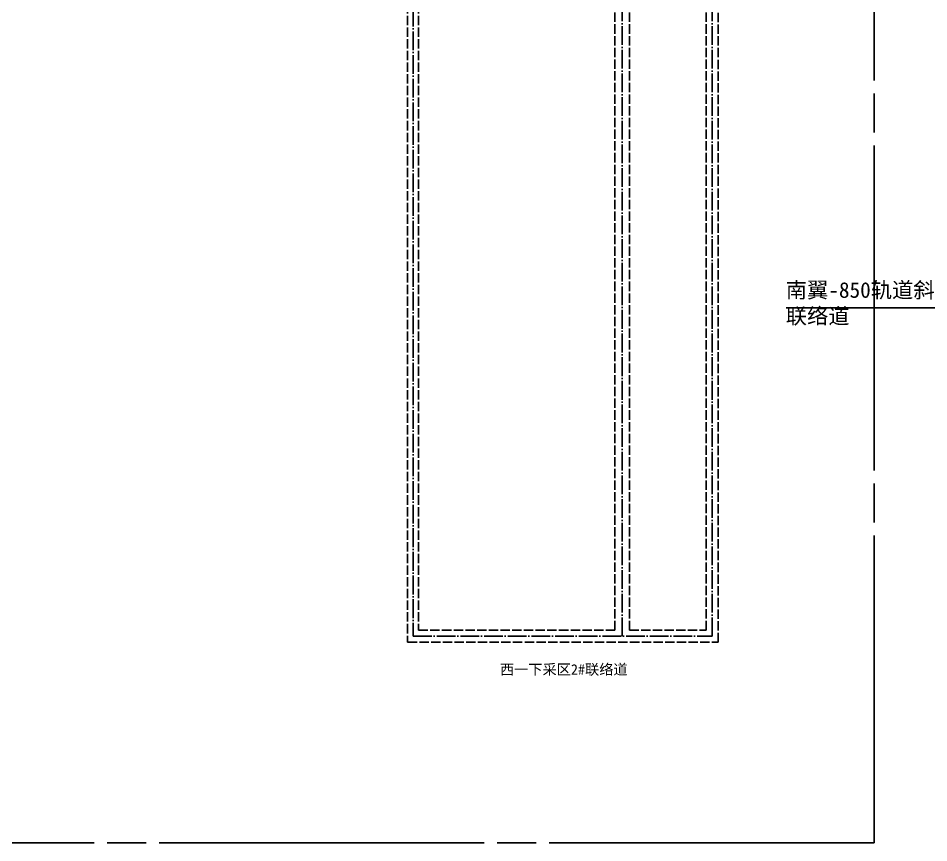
# Model space of a CAD drawing. Header units: millimetres. Extents: x 41513366 to 41522434, y 4590966 to 4600634.
# Drawn here: x 41518274.6 to 41518624.8, y 4593923 to 4594240.2 of the extents above; entities that cross this region are included whole.
import ezdxf

# ---------------------------------------------------------------- set-up
doc = ezdxf.new("R2010")
doc.units = ezdxf.units.MM
for name, pattern in [('ACAD_ISO02W100', [15, 12, -3]), ('ACAD_ISO04W100', [30, 24, -3, 0, -3]), ('新采区边界(5K)', [150, 125, -5, 15, -5])]:
    doc.linetypes.add(name, pattern=pattern)
for name, color, linetype, lineweight in [('12-2采区边界线', 7, 'Continuous', 18), ('图纸改动标记', 2, 'Continuous', 18), ('岩巷', 30, 'Continuous', 18), ('岩巷巷道名称', 30, 'Continuous', 18), ('设计', 4, 'Continuous', 18)]:
    doc.layers.add(name, color=color, linetype=linetype, lineweight=lineweight)
doc.styles.add('正等线体', font='simhei.ttf')

msp = doc.modelspace()

# ---------------------------------------------------------------- linework, layer by layer
at = {"layer": '12-2采区边界线', "linetype": '新采区边界(5K)', "lineweight": -3}
msp.add_lwpolyline([(41518603.8397, 4595091.2016), (41518603.8397, 4593922.9795), (41516900, 4593922.9795)], dxfattribs=at)
at = {"layer": '图纸改动标记', "color": 3, "linetype": 'ACAD_ISO02W100', "lineweight": -3, "ltscale": 0.3}
for p, q in [((41518504.1, 4594004.753), (41518504.1, 4595298.824)), ((41518509.7, 4594004.753), (41518509.7, 4595298.824)), ((41518539.2, 4594004.753), (41518539.2, 4595115.151)), ((41518543.8, 4594000.153), (41518543.8, 4595115.151)), ((41518424.4, 4594380.659), (41518424.4, 4594000.153)), ((41518428.6, 4594380.659), (41518428.6, 4594004.753)), ((41518428.6, 4594004.753), (41518504.1, 4594004.753)), ((41518509.7, 4594004.753), (41518539.2, 4594004.753)), ((41518424.4, 4594000.153), (41518543.8, 4594000.153))]:
    msp.add_line(p, q, dxfattribs=at)
at = {"layer": '岩巷', "linetype": 'ByBlock', "lineweight": -3, "ltscale": 0.5}
msp.add_lwpolyline([(41518645.8468, 4594139.6014), (41518637.1717, 4594128.8288), (41518569.9944, 4594128.8288)], dxfattribs=at)
at = {"layer": '设计', "color": 1, "linetype": 'ACAD_ISO04W100', "lineweight": -3, "ltscale": 0.3}
for p, q in [((41518506.9, 4594002.453), (41518506.9, 4595298.824)), ((41518541.5, 4594002.453), (41518541.5, 4595115.151)), ((41518426.5, 4594380.659), (41518426.5, 4594002.453)), ((41518426.5, 4594002.453), (41518541.5, 4594002.453))]:
    msp.add_line(p, q, dxfattribs=at)

# ---------------------------------------------------------------- texts
at = {"layer": '岩巷', "lineweight": -3, "insert": (41518569.8095, 4594138.6441), "char_height": 6, "width": 204.444, "attachment_point": 1, "style": '正等线体'}
msp.add_mtext('南翼-850轨道斜巷\\P联络道', dxfattribs=at)
at = {"layer": '岩巷巷道名称', "color": 3, "lineweight": -3, "insert": (41518459.9041, 4593991.6674), "char_height": 4, "width": 197.9996, "attachment_point": 1, "style": '正等线体'}
msp.add_mtext('{\\fSimSun|b0|i0|c134|p49;西一下采区2#联络道}', dxfattribs=at)

doc.saveas('drawing.dxf')
